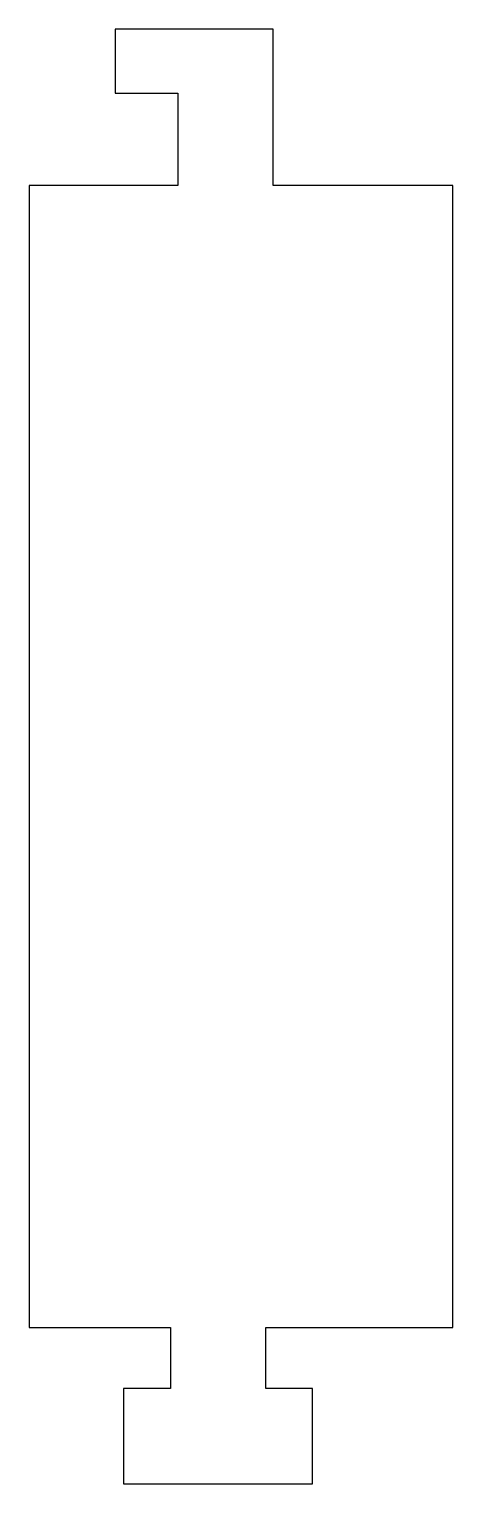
# Model space of a CAD drawing. Header units: millimetres. Extents: x -6.8 to 6.8, y -23.3 to 23.3.
import ezdxf

# ---------------------------------------------------------------- set-up
doc = ezdxf.new("R2010")
doc.units = ezdxf.units.MM
doc.layers.get('0').update_dxf_attribs({"linetype": 'CONTINUOUS'})

msp = doc.modelspace()

# ---------------------------------------------------------------- linework, layer by layer
for p, q in [((1.025, 23.275), (-4.025, 23.275)), ((-4.025, 23.275), (-4.025, 21.225)), ((1.025, 18.275), (1.025, 23.275)), ((-4.025, 21.225), (-2.025, 21.225)), ((-2.025, 21.225), (-2.025, 18.275)), ((-2.025, 18.275), (-6.778, 18.275)), ((-6.778, 18.275), (-6.778, -18.275)), ((6.778, 18.275), (1.025, 18.275)), ((6.778, -18.275), (6.778, 18.275)), ((-6.778, -18.275), (-2.258, -18.275)), ((-2.258, -18.275), (-2.258, -20.225)), ((0.792, -20.225), (0.792, -18.275)), ((0.792, -18.275), (6.778, -18.275)), ((-2.258, -20.225), (-3.758, -20.225)), ((-3.758, -20.225), (-3.758, -23.275)), ((2.292, -20.225), (0.792, -20.225)), ((2.292, -23.275), (2.292, -20.225)), ((-3.758, -23.275), (2.292, -23.275))]:
    msp.add_line(p, q)

doc.saveas('drawing.dxf')
